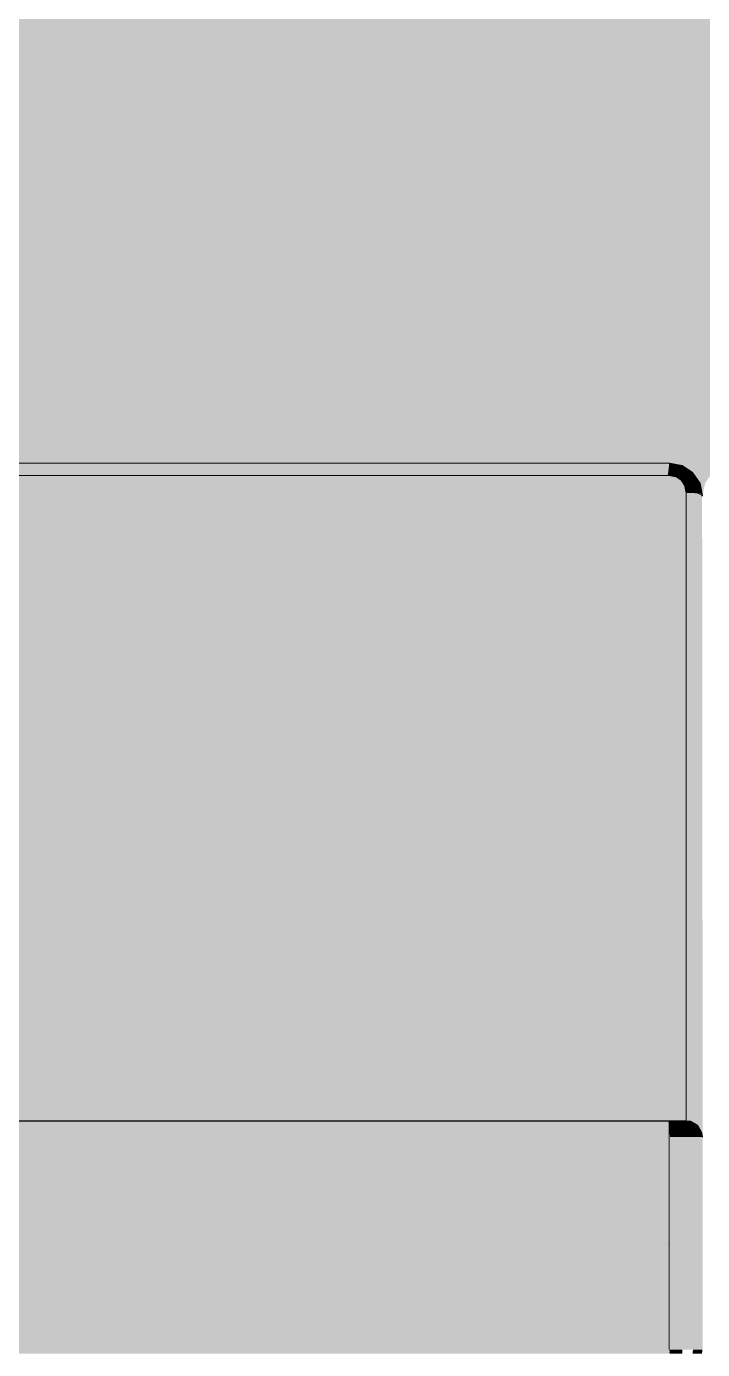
# Model space of a CAD drawing. Header units: centimetres. Extents: x -4381 to 5639, y -3920 to 4826.
# Drawn here: x 78.507 to 78.921, y 32.464 to 33.273 of the extents above; entities that cross this region are included whole.
import ezdxf
from ezdxf.xclip import XClip

# ---------------------------------------------------------------- set-up
doc = ezdxf.new("R2010")
doc.units = ezdxf.units.CM
doc.header["$MEASUREMENT"] = 0
doc.header["$XCLIPFRAME"] = 0
doc.set_wipeout_variables(frame=1)
doc.linetypes.add('Wipeout_Contour', pattern=[100, 0, -100])
for name, color, linetype in [('01- MOBILIER', 7, 'Continuous'), ('Drawing & Figure', 7, 'Continuous'), ('Structural - Bearing', 7, 'Continuous')]:
    doc.layers.add(name, color=color, linetype=linetype)
for name, color, linetype, lineweight, true_color in [('01- MOBILIER_Pen_No__102', 7, 'Continuous', 5, 0xcccccc), ('01- MOBILIER_Pen_No__119', 7, 'Continuous', 5, 0xdecbcb), ('01- MOBILIER_Pen_No__186', 7, 'Continuous', 5, 0xe8e8e8), ('01- MOBILIER_Pen_No__62', 7, 'Continuous', 5, 0xaaaaaa), ('Structural - Bearing_Pen_No__102', 7, 'Continuous', 5, 0xcccccc)]:
    doc.layers.add(name, color=color, linetype=linetype, lineweight=lineweight, true_color=true_color)
doc.layers.add('01- MOBILIER_Pen_No__18', color=9, linetype='Continuous', lineweight=5)
doc.layers.add('01- MOBILIER_Pen_No__7', color=7, linetype='Continuous', lineweight=5)

# ---------------------------------------------------------------- blocks, each defined once
blk = doc.blocks.new('Drawing_7_7', base_point=(-363.09186, 32.20361))
at = {"color": 254, "linetype": 'Wipeout_Contour', "lineweight": 0, "ltscale": 340.975856}
blk.add_wipeout([(78.9009, 33.00599), (78.28875, 33.00599), (78.29375, 33.00465), (78.90065, 33.00465)], dxfattribs=at).dxf.layer = '01- MOBILIER'
at = {"color": 254, "linetype": 'Wipeout_Contour', "lineweight": 0, "ltscale": 256.199836}
blk.add_wipeout([(78.92093, 32.98633), (78.91941, 32.99372), (78.92059, 32.98697)], dxfattribs=at).dxf.layer = '01- MOBILIER'
at = {"color": 254, "linetype": 'Wipeout_Contour', "lineweight": 0, "ltscale": 340.55423}
blk.add_wipeout([(78.4296, 32.52861), (78.90042, 32.52861), (78.90042, 32.59361), (78.4296, 32.59361)], dxfattribs=at).dxf.layer = '01- MOBILIER'
at = {"layer": '01- MOBILIER_Pen_No__119', "linetype": 'Continuous', "ltscale": 10}
blk.add_hatch(color=256, dxfattribs=at).paths.add_polyline_path([(78.92093, 32.98633), (78.91941, 32.99372), (78.92059, 32.98697)])
at = {"layer": '01- MOBILIER_Pen_No__18', "linetype": 'Continuous', "ltscale": 10}
blk.add_hatch(color=256, dxfattribs=at).paths.add_polyline_path([(78.4296, 32.52861), (78.90042, 32.52861), (78.90042, 32.59361), (78.4296, 32.59361)])
at = {"layer": '01- MOBILIER_Pen_No__186', "linetype": 'Continuous', "ltscale": 10}
blk.add_hatch(color=256, dxfattribs=at).paths.add_polyline_path([(78.9009, 33.00599), (78.28875, 33.00599), (78.29375, 33.00465), (78.90065, 33.00465)])
at = {"color": 254, "linetype": 'Wipeout_Contour', "lineweight": 0, "ltscale": 342.185281}
blk.add_wipeout([(78.90845, 33.00454), (78.9009, 33.00599), (78.90065, 33.00465), (78.90744, 33.00334)], dxfattribs=at).dxf.layer = '01- MOBILIER'
at = {"color": 254, "linetype": 'Wipeout_Contour', "lineweight": 0, "ltscale": 341.442244}
blk.add_wipeout([(78.90093, 32.52861), (78.90859, 32.52861), (78.90859, 32.59361), (78.90093, 32.59361)], dxfattribs=at).dxf.layer = '01- MOBILIER'
at = {"layer": '01- MOBILIER_Pen_No__18', "linetype": 'Continuous', "ltscale": 10}
for points in [[(78.90042, 32.52861), (78.90093, 32.59361)], [(78.90093, 32.52861), (78.90859, 32.52861), (78.90859, 32.59361), (78.90093, 32.59361)]]:
    blk.add_hatch(color=256, dxfattribs=at).paths.add_polyline_path(points)
at = {"layer": '01- MOBILIER_Pen_No__186', "linetype": 'Continuous', "ltscale": 10}
blk.add_hatch(color=256, dxfattribs=at).paths.add_polyline_path([(78.90845, 33.00454), (78.9009, 33.00599), (78.90065, 33.00465), (78.90744, 33.00334)])
at = {"color": 254, "linetype": 'Wipeout_Contour', "lineweight": 0, "ltscale": 340.981596}
blk.add_wipeout([(78.90065, 33.00465), (78.29375, 33.00465), (78.29741, 33.00099), (78.9002, 33.00099)], dxfattribs=at).dxf.layer = '01- MOBILIER'
at = {"color": 254, "linetype": 'Wipeout_Contour', "lineweight": 0, "ltscale": 342.199671}
blk.add_wipeout([(78.91483, 33.00042), (78.90845, 33.00454), (78.90744, 33.00334), (78.91296, 32.99978)], dxfattribs=at).dxf.layer = '01- MOBILIER'
at = {"color": 254, "linetype": 'Wipeout_Contour', "lineweight": 0, "ltscale": 341.468394}
blk.add_wipeout([(78.90859, 32.59361), (78.90859, 32.52861), (78.91508, 32.52861), (78.91508, 32.59361)], dxfattribs=at).dxf.layer = '01- MOBILIER'
at = {"color": 254, "linetype": 'Wipeout_Contour', "lineweight": 0, "ltscale": 340.454881}
blk.add_wipeout([(78.4296, 32.52861), (78.4296, 32.46361), (78.90042, 32.46361), (78.90042, 32.52861)], dxfattribs=at).dxf.layer = '01- MOBILIER'
at = {"layer": '01- MOBILIER', "linetype": 'Continuous', "lineweight": 0, "ltscale": 10, "true_color": 0xffffff}
blk.add_hatch(color=7, dxfattribs=at).paths.add_polyline_path([(78.91483, 33.00042), (78.90845, 33.00454), (78.90744, 33.00334), (78.91296, 32.99978)])
at = {"layer": '01- MOBILIER_Pen_No__119', "linetype": 'Continuous', "ltscale": 10}
blk.add_hatch(color=256, dxfattribs=at).paths.add_polyline_path([(78.90859, 32.59361), (78.90859, 32.52861), (78.91508, 32.52861), (78.91508, 32.59361)])
at = {"layer": '01- MOBILIER_Pen_No__18', "linetype": 'Continuous', "ltscale": 10}
blk.add_hatch(color=256, dxfattribs=at).paths.add_polyline_path([(78.4296, 32.52861), (78.4296, 32.46361), (78.90042, 32.46361), (78.90042, 32.52861)])
at = {"layer": '01- MOBILIER_Pen_No__186', "linetype": 'Continuous', "ltscale": 10}
blk.add_hatch(color=256, dxfattribs=at).paths.add_polyline_path([(78.90065, 33.00465), (78.29375, 33.00465), (78.29741, 33.00099), (78.9002, 33.00099)])
at = {"color": 254, "linetype": 'Wipeout_Contour', "lineweight": 0, "ltscale": 342.258335}
blk.add_wipeout([(78.90744, 33.00334), (78.90065, 33.00465), (78.9002, 33.00099), (78.9057, 32.99993)], dxfattribs=at).dxf.layer = '01- MOBILIER'
at = {"color": 254, "linetype": 'Wipeout_Contour', "lineweight": 0, "ltscale": 342.206817}
blk.add_wipeout([(78.91909, 32.99426), (78.91483, 33.00042), (78.91296, 32.99978), (78.91665, 32.99445)], dxfattribs=at).dxf.layer = '01- MOBILIER'
at = {"color": 254, "linetype": 'Wipeout_Contour', "lineweight": 0, "ltscale": 341.5058}
blk.add_wipeout([(78.90093, 32.59361), (78.90859, 32.59361), (78.90845, 32.5962), (78.9009, 32.5962)], dxfattribs=at).dxf.layer = '01- MOBILIER'
at = {"color": 254, "linetype": 'Wipeout_Contour', "lineweight": 0, "ltscale": 341.488414}
blk.add_wipeout([(78.91508, 32.52861), (78.91941, 32.52861), (78.91941, 32.59361), (78.91508, 32.59361)], dxfattribs=at).dxf.layer = '01- MOBILIER'
at = {"color": 254, "linetype": 'Wipeout_Contour', "lineweight": 0, "ltscale": 341.343151}
blk.add_wipeout([(78.90093, 32.52861), (78.90093, 32.46361), (78.90859, 32.46361), (78.90859, 32.52861)], dxfattribs=at).dxf.layer = '01- MOBILIER'
at = {"layer": '01- MOBILIER_Pen_No__102', "linetype": 'Continuous', "ltscale": 10}
blk.add_hatch(color=256, dxfattribs=at).paths.add_polyline_path([(78.90093, 32.59361), (78.90859, 32.59361), (78.90845, 32.5962), (78.9009, 32.5962)])
at = {"layer": '01- MOBILIER_Pen_No__119', "linetype": 'Continuous', "ltscale": 10}
blk.add_hatch(color=256, dxfattribs=at).paths.add_polyline_path([(78.91508, 32.52861), (78.91941, 32.52861), (78.91941, 32.59361), (78.91508, 32.59361)])
at = {"layer": '01- MOBILIER_Pen_No__18', "linetype": 'Continuous', "ltscale": 10}
for points in [[(78.90042, 32.59361), (78.9009, 32.5962)], [(78.90093, 32.52861), (78.90093, 32.46361), (78.90859, 32.46361), (78.90859, 32.52861)]]:
    blk.add_hatch(color=256, dxfattribs=at).paths.add_polyline_path(points)
at = {"layer": '01- MOBILIER_Pen_No__186', "linetype": 'Continuous', "ltscale": 10}
for points in [[(78.90744, 33.00334), (78.90065, 33.00465), (78.9002, 33.00099), (78.9057, 32.99993)], [(78.91909, 32.99426), (78.91483, 33.00042), (78.91296, 32.99978), (78.91665, 32.99445)]]:
    blk.add_hatch(color=256, dxfattribs=at).paths.add_polyline_path(points)
at = {"color": 254, "linetype": 'Wipeout_Contour', "lineweight": 0, "ltscale": 340.984326}
blk.add_wipeout([(78.9002, 33.00099), (78.29741, 33.00099), (78.29841, 32.99858), (78.89995, 32.99858)], dxfattribs=at).dxf.layer = '01- MOBILIER'
at = {"color": 254, "linetype": 'Wipeout_Contour', "lineweight": 0, "ltscale": 340.606153}
blk.add_wipeout([(78.4296, 32.59361), (78.90042, 32.59361), (78.90042, 32.5962), (78.42963, 32.5962)], dxfattribs=at).dxf.layer = '01- MOBILIER'
at = {"color": 254, "linetype": 'Wipeout_Contour', "lineweight": 0, "ltscale": 341.53543}
blk.add_wipeout([(78.90845, 32.5962), (78.90859, 32.59361), (78.91508, 32.59361), (78.91483, 32.5962)], dxfattribs=at).dxf.layer = '01- MOBILIER'
at = {"color": 254, "linetype": 'Wipeout_Contour', "lineweight": 0, "ltscale": 341.499256}
blk.add_wipeout([(78.91941, 32.52861), (78.92093, 32.52861), (78.92093, 32.59361), (78.91941, 32.59361)], dxfattribs=at).dxf.layer = '01- MOBILIER'
at = {"color": 254, "linetype": 'Wipeout_Contour', "lineweight": 0, "ltscale": 256.661803}
blk.add_wipeout([(78.90042, 32.52861), (78.90042, 32.46361), (78.90093, 32.52861)], dxfattribs=at).dxf.layer = '01- MOBILIER'
at = {"color": 254, "linetype": 'Wipeout_Contour', "lineweight": 0, "ltscale": 341.369309}
blk.add_wipeout([(78.91508, 32.52861), (78.90859, 32.52861), (78.90859, 32.46361), (78.91508, 32.46361)], dxfattribs=at).dxf.layer = '01- MOBILIER'
at = {"layer": '01- MOBILIER_Pen_No__119', "linetype": 'Continuous', "ltscale": 10}
for points in [[(78.9002, 33.00099), (78.29741, 33.00099), (78.29841, 32.99858), (78.89995, 32.99858)], [(78.91508, 32.52861), (78.90859, 32.52861), (78.90859, 32.46361), (78.91508, 32.46361)]]:
    blk.add_hatch(color=256, dxfattribs=at).paths.add_polyline_path(points)
at = {"layer": '01- MOBILIER_Pen_No__18', "linetype": 'Continuous', "ltscale": 10}
for points in [[(78.4296, 32.59361), (78.90042, 32.59361), (78.90042, 32.5962), (78.42963, 32.5962)], [(78.91941, 32.52861), (78.92093, 32.52861), (78.92093, 32.59361), (78.91941, 32.59361)], [(78.90042, 32.52861), (78.90042, 32.46361), (78.90093, 32.52861)]]:
    blk.add_hatch(color=256, dxfattribs=at).paths.add_polyline_path(points)
at = {"layer": '01- MOBILIER_Pen_No__186', "linetype": 'Continuous', "ltscale": 10}
blk.add_hatch(color=256, dxfattribs=at).paths.add_polyline_path([(78.90845, 32.5962), (78.90859, 32.59361), (78.91508, 32.59361), (78.91483, 32.5962)])
at = {"color": 254, "linetype": 'Wipeout_Contour', "lineweight": 0, "ltscale": 341.586873}
blk.add_wipeout([(78.90065, 32.60068), (78.9009, 32.5962), (78.90845, 32.5962), (78.90744, 32.60068)], dxfattribs=at).dxf.layer = '01- MOBILIER'
at = {"color": 254, "linetype": 'Wipeout_Contour', "lineweight": 0, "ltscale": 341.554546}
blk.add_wipeout([(78.91508, 32.59361), (78.91941, 32.59361), (78.91909, 32.5962), (78.91483, 32.5962)], dxfattribs=at).dxf.layer = '01- MOBILIER'
at = {"color": 254, "linetype": 'Wipeout_Contour', "lineweight": 0, "ltscale": 341.389334}
blk.add_wipeout([(78.91508, 32.52861), (78.91508, 32.46361), (78.91941, 32.46361), (78.91941, 32.52861)], dxfattribs=at).dxf.layer = '01- MOBILIER'
at = {"color": 254, "linetype": 'Wipeout_Contour', "lineweight": 0, "ltscale": 341.303765}
blk.add_wipeout([(78.90093, 32.46361), (78.9009, 32.46102), (78.90845, 32.46102), (78.90859, 32.46361)], dxfattribs=at).dxf.layer = '01- MOBILIER'
at = {"layer": '01- MOBILIER_Pen_No__119', "linetype": 'Continuous', "ltscale": 10}
blk.add_hatch(color=256, dxfattribs=at).paths.add_polyline_path([(78.91508, 32.52861), (78.91508, 32.46361), (78.91941, 32.46361), (78.91941, 32.52861)])
at = {"layer": '01- MOBILIER_Pen_No__18', "linetype": 'Continuous', "ltscale": 10}
blk.add_hatch(color=256, dxfattribs=at).paths.add_polyline_path([(78.90093, 32.46361), (78.9009, 32.46102), (78.90845, 32.46102), (78.90859, 32.46361)])
at = {"layer": '01- MOBILIER_Pen_No__186', "linetype": 'Continuous', "ltscale": 10}
for points in [[(78.90042, 32.5962), (78.90065, 32.60068)], [(78.90065, 32.60068), (78.9009, 32.5962), (78.90845, 32.5962), (78.90744, 32.60068)], [(78.91508, 32.59361), (78.91941, 32.59361), (78.91909, 32.5962), (78.91483, 32.5962)]]:
    blk.add_hatch(color=256, dxfattribs=at).paths.add_polyline_path(points)
at = {"color": 254, "linetype": 'Wipeout_Contour', "lineweight": 0, "ltscale": 340.611392}
blk.add_wipeout([(78.42963, 32.5962), (78.90042, 32.5962), (78.90042, 32.60068), (78.42988, 32.60068)], dxfattribs=at).dxf.layer = '01- MOBILIER'
at = {"color": 254, "linetype": 'Wipeout_Contour', "lineweight": 0, "ltscale": 341.628319}
blk.add_wipeout([(78.91296, 32.60068), (78.90744, 32.60068), (78.90845, 32.5962), (78.91483, 32.5962)], dxfattribs=at).dxf.layer = '01- MOBILIER'
at = {"color": 254, "linetype": 'Wipeout_Contour', "lineweight": 0, "ltscale": 341.55938}
blk.add_wipeout([(78.91941, 32.59361), (78.92093, 32.59361), (78.92059, 32.5962), (78.91909, 32.5962)], dxfattribs=at).dxf.layer = '01- MOBILIER'
at = {"color": 254, "linetype": 'Wipeout_Contour', "lineweight": 0, "ltscale": 341.400179}
blk.add_wipeout([(78.91941, 32.52861), (78.91941, 32.46361), (78.92093, 32.46361), (78.92093, 32.52861)], dxfattribs=at).dxf.layer = '01- MOBILIER'
at = {"color": 254, "linetype": 'Wipeout_Contour', "lineweight": 0, "ltscale": 256.611562}
blk.add_wipeout([(78.90042, 32.46361), (78.90042, 32.46102), (78.90093, 32.46361)], dxfattribs=at).dxf.layer = '01- MOBILIER'
at = {"layer": '01- MOBILIER_Pen_No__102', "linetype": 'Continuous', "ltscale": 10}
blk.add_hatch(color=256, dxfattribs=at).paths.add_polyline_path([(78.91941, 32.59361), (78.92093, 32.59361), (78.92059, 32.5962), (78.91909, 32.5962)])
at = {"layer": '01- MOBILIER_Pen_No__18', "linetype": 'Continuous', "ltscale": 10}
blk.add_hatch(color=256, dxfattribs=at).paths.add_polyline_path([(78.91941, 32.52861), (78.91941, 32.46361), (78.92093, 32.46361), (78.92093, 32.52861)])
at = {"layer": '01- MOBILIER_Pen_No__186', "linetype": 'Continuous', "ltscale": 10}
for points in [[(78.42963, 32.5962), (78.90042, 32.5962), (78.90042, 32.60068), (78.42988, 32.60068)], [(78.91296, 32.60068), (78.90744, 32.60068), (78.90845, 32.5962), (78.91483, 32.5962)]]:
    blk.add_hatch(color=256, dxfattribs=at).paths.add_polyline_path(points)
at = {"layer": '01- MOBILIER_Pen_No__62', "linetype": 'Continuous', "ltscale": 10}
blk.add_hatch(color=256, dxfattribs=at).paths.add_polyline_path([(78.90042, 32.46361), (78.90042, 32.46102), (78.90093, 32.46361)])
at = {"color": 254, "linetype": 'Wipeout_Contour', "lineweight": 0, "ltscale": 425.528021}
blk.add_wipeout([(78.42988, 32.60068), (78.90042, 32.60068), (78.90042, 32.60199), (78.9002, 32.60327), (78.43033, 32.60327)], dxfattribs=at).dxf.layer = '01- MOBILIER'
at = {"color": 254, "linetype": 'Wipeout_Contour', "lineweight": 0, "ltscale": 341.625069}
blk.add_wipeout([(78.91483, 32.5962), (78.91909, 32.5962), (78.91665, 32.60068), (78.91296, 32.60068)], dxfattribs=at).dxf.layer = '01- MOBILIER'
at = {"color": 254, "linetype": 'Wipeout_Contour', "lineweight": 0, "ltscale": 340.403497}
blk.add_wipeout([(78.4296, 32.46361), (78.42963, 32.46102), (78.90042, 32.46102), (78.90042, 32.46361)], dxfattribs=at).dxf.layer = '01- MOBILIER'
at = {"color": 254, "linetype": 'Wipeout_Contour', "lineweight": 0, "ltscale": 341.352962}
blk.add_wipeout([(78.91508, 32.46361), (78.91483, 32.46102), (78.91909, 32.46102), (78.91941, 32.46361)], dxfattribs=at).dxf.layer = '01- MOBILIER'
at = {"layer": '01- MOBILIER_Pen_No__18', "linetype": 'Continuous', "ltscale": 10}
blk.add_hatch(color=256, dxfattribs=at).paths.add_polyline_path([(78.91508, 32.46361), (78.91483, 32.46102), (78.91909, 32.46102), (78.91941, 32.46361)])
at = {"layer": '01- MOBILIER_Pen_No__186', "linetype": 'Continuous', "ltscale": 10}
for points in [[(78.42988, 32.60068), (78.90042, 32.60068), (78.90042, 32.60199), (78.9002, 32.60327), (78.43033, 32.60327)], [(78.91483, 32.5962), (78.91909, 32.5962), (78.91665, 32.60068), (78.91296, 32.60068)]]:
    blk.add_hatch(color=256, dxfattribs=at).paths.add_polyline_path(points)
at = {"layer": '01- MOBILIER_Pen_No__62', "linetype": 'Continuous', "ltscale": 10}
blk.add_hatch(color=256, dxfattribs=at).paths.add_polyline_path([(78.4296, 32.46361), (78.42963, 32.46102), (78.90042, 32.46102), (78.90042, 32.46361)])
at = {"color": 254, "linetype": 'Wipeout_Contour', "lineweight": 0, "ltscale": 427.473227}
blk.add_wipeout([(78.90065, 32.60068), (78.90744, 32.60068), (78.9057, 32.60327), (78.9002, 32.60327), (78.90042, 32.60199)], dxfattribs=at).dxf.layer = '01- MOBILIER'
at = {"color": 254, "linetype": 'Wipeout_Contour', "lineweight": 0, "ltscale": 341.582796}
blk.add_wipeout([(78.91909, 32.5962), (78.92059, 32.5962), (78.91801, 32.60068), (78.91665, 32.60068)], dxfattribs=at).dxf.layer = '01- MOBILIER'
at = {"color": 254, "linetype": 'Wipeout_Contour', "lineweight": 0, "ltscale": 341.35877}
blk.add_wipeout([(78.91941, 32.46361), (78.91909, 32.46102), (78.92059, 32.46102), (78.92093, 32.46361)], dxfattribs=at).dxf.layer = '01- MOBILIER'
at = {"layer": '01- MOBILIER_Pen_No__18', "linetype": 'Continuous', "ltscale": 10}
blk.add_hatch(color=256, dxfattribs=at).paths.add_polyline_path([(78.91941, 32.46361), (78.91909, 32.46102), (78.92059, 32.46102), (78.92093, 32.46361)])
at = {"layer": '01- MOBILIER_Pen_No__186', "linetype": 'Continuous', "ltscale": 10}
for points in [[(78.90065, 32.60068), (78.90744, 32.60068), (78.9057, 32.60327), (78.9002, 32.60327), (78.90042, 32.60199)], [(78.91909, 32.5962), (78.92059, 32.5962), (78.91801, 32.60068), (78.91665, 32.60068)]]:
    blk.add_hatch(color=256, dxfattribs=at).paths.add_polyline_path(points)
at = {"color": 254, "linetype": 'Wipeout_Contour', "lineweight": 0, "ltscale": 255.517419}
blk.add_wipeout([(78.43033, 32.60327), (78.9002, 32.60327), (78.43058, 32.60361)], dxfattribs=at).dxf.layer = '01- MOBILIER'
at = {"color": 254, "linetype": 'Wipeout_Contour', "lineweight": 0, "ltscale": 341.707161}
blk.add_wipeout([(78.90744, 32.60068), (78.91296, 32.60068), (78.90973, 32.60327), (78.9057, 32.60327)], dxfattribs=at).dxf.layer = '01- MOBILIER'
at = {"layer": '01- MOBILIER_Pen_No__186', "linetype": 'Continuous', "ltscale": 10}
for points in [[(78.43033, 32.60327), (78.9002, 32.60327), (78.43058, 32.60361)], [(78.90744, 32.60068), (78.91296, 32.60068), (78.90973, 32.60327), (78.9057, 32.60327)]]:
    blk.add_hatch(color=256, dxfattribs=at).paths.add_polyline_path(points)
at = {"color": 254, "linetype": 'Wipeout_Contour', "lineweight": 0, "ltscale": 341.664833}
blk.add_wipeout([(78.91296, 32.60068), (78.91665, 32.60068), (78.91243, 32.60327), (78.90973, 32.60327)], dxfattribs=at).dxf.layer = '01- MOBILIER'
at = {"layer": '01- MOBILIER_Pen_No__186', "linetype": 'Continuous', "ltscale": 10}
blk.add_hatch(color=256, dxfattribs=at).paths.add_polyline_path([(78.91296, 32.60068), (78.91665, 32.60068), (78.91243, 32.60327), (78.90973, 32.60327)])
at = {"color": 254, "linetype": 'Wipeout_Contour', "lineweight": 0, "ltscale": 341.620056}
blk.add_wipeout([(78.9002, 32.60327), (78.9057, 32.60327), (78.90469, 32.60361), (78.89995, 32.60361)], dxfattribs=at).dxf.layer = '01- MOBILIER'
at = {"color": 254, "linetype": 'Wipeout_Contour', "lineweight": 0, "ltscale": 341.582917}
blk.add_wipeout([(78.91665, 32.60068), (78.91801, 32.60068), (78.91352, 32.60327), (78.91243, 32.60327)], dxfattribs=at).dxf.layer = '01- MOBILIER'
at = {"layer": '01- MOBILIER_Pen_No__186', "linetype": 'Continuous', "ltscale": 10}
for points in [[(78.9002, 32.60327), (78.9057, 32.60327), (78.90469, 32.60361), (78.89995, 32.60361)], [(78.91665, 32.60068), (78.91801, 32.60068), (78.91352, 32.60327), (78.91243, 32.60327)]]:
    blk.add_hatch(color=256, dxfattribs=at).paths.add_polyline_path(points)
at = {"color": 254, "linetype": 'Wipeout_Contour', "lineweight": 0, "ltscale": 255.662881}
blk.add_wipeout([(78.92059, 32.5962), (78.92093, 32.59361), (78.92093, 32.98587)], dxfattribs=at).dxf.layer = '01- MOBILIER'
at = {"color": 254, "linetype": 'Wipeout_Contour', "lineweight": 0, "ltscale": 341.670658}
blk.add_wipeout([(78.9057, 32.60327), (78.90973, 32.60327), (78.90787, 32.60361), (78.90469, 32.60361)], dxfattribs=at).dxf.layer = '01- MOBILIER'
at = {"layer": '01- MOBILIER_Pen_No__18', "linetype": 'Continuous', "ltscale": 10}
blk.add_hatch(color=256, dxfattribs=at).paths.add_polyline_path([(78.92059, 32.5962), (78.92093, 32.59361), (78.92093, 32.98587)])
at = {"layer": '01- MOBILIER_Pen_No__186', "linetype": 'Continuous', "ltscale": 10}
blk.add_hatch(color=256, dxfattribs=at).paths.add_polyline_path([(78.9057, 32.60327), (78.90973, 32.60327), (78.90787, 32.60361), (78.90469, 32.60361)])
at = {"color": 254, "linetype": 'Wipeout_Contour', "lineweight": 0, "ltscale": 342.223061}
blk.add_wipeout([(78.92059, 32.98697), (78.91909, 32.99426), (78.91665, 32.99445), (78.91801, 32.98788)], dxfattribs=at).dxf.layer = '01- MOBILIER'
at = {"color": 254, "linetype": 'Wipeout_Contour', "lineweight": 0, "ltscale": 1358.847425}
blk.add_wipeout([(78.90093, 32.30361), (78.90093, 32.45361), (78.4096, 32.45361), (78.4096, 32.51611), (78.2724, 32.51611), (78.20072, 32.78361), (78.14093, 32.78361), (78.12679, 32.77775), (78.12093, 32.76361), (78.12093, 32.30361), (78.12361, 32.29361), (78.13093, 32.28629), (78.14093, 32.28361), (78.88093, 32.28361), (78.89093, 32.28629), (78.89825, 32.29361)], dxfattribs=at).dxf.layer = '01- MOBILIER'
at = {"layer": '01- MOBILIER_Pen_No__186', "linetype": 'Continuous', "ltscale": 10}
blk.add_hatch(color=256, dxfattribs=at).paths.add_polyline_path([(78.92059, 32.98697), (78.91909, 32.99426), (78.91665, 32.99445), (78.91801, 32.98788)])
at = {"color": 254, "linetype": 'Wipeout_Contour', "lineweight": 0, "ltscale": 342.254951}
blk.add_wipeout([(78.91296, 32.99978), (78.90744, 33.00334), (78.9057, 32.99993), (78.90973, 32.99733)], dxfattribs=at).dxf.layer = '01- MOBILIER'
at = {"color": 254, "linetype": 'Wipeout_Contour', "lineweight": 0, "ltscale": 341.853071}
blk.add_wipeout([(78.91801, 32.60068), (78.92059, 32.5962), (78.92059, 32.98654), (78.91801, 32.9877)], dxfattribs=at).dxf.layer = '01- MOBILIER'
at = {"layer": '01- MOBILIER_Pen_No__186', "linetype": 'Continuous', "ltscale": 10}
for points in [[(78.91296, 32.99978), (78.90744, 33.00334), (78.9057, 32.99993), (78.90973, 32.99733)], [(78.91801, 32.60068), (78.92059, 32.5962), (78.92059, 32.98654), (78.91801, 32.9877)]]:
    blk.add_hatch(color=256, dxfattribs=at).paths.add_polyline_path(points)
at = {"color": 254, "linetype": 'Wipeout_Contour', "lineweight": 0, "ltscale": 342.182451}
blk.add_wipeout([(78.91665, 32.99445), (78.91296, 32.99978), (78.90973, 32.99733), (78.91243, 32.99343)], dxfattribs=at).dxf.layer = '01- MOBILIER'
at = {"layer": '01- MOBILIER_Pen_No__186', "linetype": 'Continuous', "ltscale": 10}
blk.add_hatch(color=256, dxfattribs=at).paths.add_polyline_path([(78.91665, 32.99445), (78.91296, 32.99978), (78.90973, 32.99733), (78.91243, 32.99343)])
at = {"color": 254, "linetype": 'Wipeout_Contour', "lineweight": 0, "ltscale": 342.20841}
blk.add_wipeout([(78.9057, 32.99993), (78.9002, 33.00099), (78.89995, 32.99858), (78.90469, 32.99767)], dxfattribs=at).dxf.layer = '01- MOBILIER'
at = {"color": 254, "linetype": 'Wipeout_Contour', "lineweight": 0, "ltscale": 427.3259}
blk.add_wipeout([(78.91801, 32.98788), (78.91665, 32.99445), (78.91243, 32.99343), (78.91352, 32.98812), (78.91617, 32.98798)], dxfattribs=at).dxf.layer = '01- MOBILIER'
at = {"layer": '01- MOBILIER_Pen_No__119', "linetype": 'Continuous', "ltscale": 10}
blk.add_hatch(color=256, dxfattribs=at).paths.add_polyline_path([(78.9057, 32.99993), (78.9002, 33.00099), (78.89995, 32.99858), (78.90469, 32.99767)])
at = {"layer": '01- MOBILIER_Pen_No__186', "linetype": 'Continuous', "ltscale": 10}
blk.add_hatch(color=256, dxfattribs=at).paths.add_polyline_path([(78.91801, 32.98788), (78.91665, 32.99445), (78.91243, 32.99343), (78.91352, 32.98812), (78.91617, 32.98798)])
at = {"color": 254, "linetype": 'Wipeout_Contour', "lineweight": 0, "ltscale": 342.223931}
blk.add_wipeout([(78.90973, 32.99733), (78.9057, 32.99993), (78.90469, 32.99767), (78.90787, 32.99561)], dxfattribs=at).dxf.layer = '01- MOBILIER'
at = {"color": 254, "linetype": 'Wipeout_Contour', "lineweight": 0, "ltscale": 427.48635}
blk.add_wipeout([(78.91352, 32.98812), (78.91352, 32.60327), (78.91801, 32.60068), (78.91801, 32.9877), (78.91617, 32.98798)], dxfattribs=at).dxf.layer = '01- MOBILIER'
at = {"layer": '01- MOBILIER_Pen_No__186', "linetype": 'Continuous', "ltscale": 10}
for points in [[(78.90973, 32.99733), (78.9057, 32.99993), (78.90469, 32.99767), (78.90787, 32.99561)], [(78.91352, 32.98812), (78.91352, 32.60327), (78.91801, 32.60068), (78.91801, 32.9877), (78.91617, 32.98798)]]:
    blk.add_hatch(color=256, dxfattribs=at).paths.add_polyline_path(points)
at = {"color": 254, "linetype": 'Wipeout_Contour', "lineweight": 0, "ltscale": 342.172846}
blk.add_wipeout([(78.91243, 32.99343), (78.90973, 32.99733), (78.90787, 32.99561), (78.90999, 32.99254)], dxfattribs=at).dxf.layer = '01- MOBILIER'
at = {"layer": '01- MOBILIER_Pen_No__186', "linetype": 'Continuous', "ltscale": 10}
blk.add_hatch(color=256, dxfattribs=at).paths.add_polyline_path([(78.91243, 32.99343), (78.90973, 32.99733), (78.90787, 32.99561), (78.90999, 32.99254)])
at = {"color": 254, "linetype": 'Wipeout_Contour', "lineweight": 0, "ltscale": 342.112831}
blk.add_wipeout([(78.91352, 32.98812), (78.91243, 32.99343), (78.90999, 32.99254), (78.91093, 32.98796)], dxfattribs=at).dxf.layer = '01- MOBILIER'
at = {"layer": '01- MOBILIER_Pen_No__119', "linetype": 'Continuous', "ltscale": 10}
blk.add_hatch(color=256, dxfattribs=at).paths.add_polyline_path([(78.91352, 32.98812), (78.91243, 32.99343), (78.90999, 32.99254), (78.91093, 32.98796)])
at = {"color": 254, "linetype": 'Wipeout_Contour', "lineweight": 0, "ltscale": 341.828515}
blk.add_wipeout([(78.91352, 32.98812), (78.91093, 32.98796), (78.91093, 32.60361), (78.91352, 32.60327)], dxfattribs=at).dxf.layer = '01- MOBILIER'
at = {"layer": '01- MOBILIER_Pen_No__119', "linetype": 'Continuous', "ltscale": 10}
blk.add_hatch(color=256, dxfattribs=at).paths.add_polyline_path([(78.91352, 32.98812), (78.91093, 32.98796), (78.91093, 32.60361), (78.91352, 32.60327)])
at = {"color": 254, "linetype": 'Wipeout_Contour', "lineweight": 0, "ltscale": 1106.859232}
blk.add_wipeout([(78.29841, 32.99858), (78.4096, 32.58363), (78.4096, 32.59361), (78.40994, 32.5962), (78.41252, 32.60068), (78.41701, 32.60327), (78.4196, 32.60361), (78.91093, 32.60361), (78.91093, 32.98796), (78.90999, 32.99254), (78.90787, 32.99561), (78.90469, 32.99767), (78.89995, 32.99858)], dxfattribs=at).dxf.layer = '01- MOBILIER'
at = {"layer": '01- MOBILIER_Pen_No__102', "linetype": 'Continuous', "ltscale": 10}
blk.add_hatch(color=256, dxfattribs=at).paths.add_polyline_path([(78.29841, 32.99858), (78.4096, 32.58363), (78.4096, 32.59361), (78.40994, 32.5962), (78.41252, 32.60068), (78.41701, 32.60327), (78.4196, 32.60361), (78.91093, 32.60361), (78.91093, 32.98796), (78.90999, 32.99254), (78.90787, 32.99561), (78.90469, 32.99767), (78.89995, 32.99858)])
at = {"color": 254, "linetype": 'Wipeout_Contour', "lineweight": 0, "ltscale": 3657.586871}
blk.add_wipeout([(76.51688, 32.80361), (77.11688, 32.80361), (77.11688, 32.20361), (78.16093, 32.20361), (78.15093, 32.28361), (78.14093, 32.28361), (78.13093, 32.28629), (78.12361, 32.29361), (78.12093, 32.30361), (78.12093, 32.76361), (78.12679, 32.77775), (78.14093, 32.78361), (78.20072, 32.78361), (78.15352, 32.95975), (78.15318, 32.96234), (78.15452, 32.96734), (78.15818, 32.971), (78.16059, 32.972), (78.28616, 33.00565), (78.28875, 33.00599), (78.9009, 33.00599), (78.90845, 33.00454), (78.91483, 33.00042), (78.91909, 32.99426), (78.92093, 32.98633), (78.92246, 32.99372), (78.92704, 33.00042), (78.93341, 33.00454), (78.94097, 33.00599), (79.7009, 33.00599), (79.70845, 33.00454), (79.71483, 33.00042), (79.71909, 32.99426), (79.72093, 32.98633), (79.72246, 32.99372), (79.72704, 33.00042), (79.73341, 33.00454), (79.74097, 33.00599), (80.22093, 33.00599), (80.22093, 35.40361), (77.11688, 35.40361), (77.11688, 33.30361), (76.51688, 33.30361)], dxfattribs=at).dxf.layer = 'Structural - Bearing'
at = {"layer": 'Structural - Bearing_Pen_No__102', "linetype": 'Continuous', "ltscale": 10}
blk.add_hatch(color=256, dxfattribs=at).paths.add_polyline_path([(76.51688, 32.80361), (77.11688, 32.80361), (77.11688, 32.20361), (78.16093, 32.20361), (78.15093, 32.28361), (78.14093, 32.28361), (78.13093, 32.28629), (78.12361, 32.29361), (78.12093, 32.30361), (78.12093, 32.76361), (78.12679, 32.77775), (78.14093, 32.78361), (78.20072, 32.78361), (78.15352, 32.95975), (78.15318, 32.96234), (78.15452, 32.96734), (78.15818, 32.971), (78.16059, 32.972), (78.28616, 33.00565), (78.28875, 33.00599), (78.9009, 33.00599), (78.90845, 33.00454), (78.91483, 33.00042), (78.91909, 32.99426), (78.92093, 32.98633), (78.92246, 32.99372), (78.92704, 33.00042), (78.93341, 33.00454), (78.94097, 33.00599), (79.7009, 33.00599), (79.70845, 33.00454), (79.71483, 33.00042), (79.71909, 32.99426), (79.72093, 32.98633), (79.72246, 32.99372), (79.72704, 33.00042), (79.73341, 33.00454), (79.74097, 33.00599), (80.22093, 33.00599), (80.22093, 35.40361), (77.11688, 35.40361), (77.11688, 33.30361), (76.51688, 33.30361)])
at = {"layer": '01- MOBILIER_Pen_No__7', "linetype": 'Continuous', "ltscale": 10}
for p, q in [((78.28875, 33.00599), (78.9009, 33.00599)), ((78.9002, 33.00099), (78.90065, 33.00465)), ((78.90065, 33.00465), (78.9009, 33.00599)), ((78.9009, 33.00599), (78.90845, 33.00454)), ((78.90845, 33.00454), (78.91483, 33.00042)), ((78.29841, 32.99858), (78.89995, 32.99858)), ((78.89995, 32.99858), (78.9002, 33.00099)), ((78.89995, 32.99858), (78.90469, 32.99766)), ((78.90469, 32.99766), (78.90787, 32.99561)), ((78.90787, 32.99561), (78.90999, 32.99254)), ((78.91483, 33.00042), (78.91909, 32.99426)), ((78.90999, 32.99254), (78.91093, 32.98796)), ((78.91093, 32.98796), (78.91352, 32.98812)), ((78.91093, 32.98796), (78.91093, 32.60361)), ((78.91352, 32.98812), (78.91617, 32.98798)), ((78.91617, 32.98798), (78.91801, 32.9877)), ((78.91801, 32.9877), (78.92059, 32.98654)), ((78.91909, 32.99426), (78.91941, 32.99372)), ((78.91941, 32.99372), (78.92093, 32.98633)), ((78.92059, 32.98654), (78.92093, 32.98587)), ((78.89995, 32.60361), (78.43058, 32.60361)), ((78.9002, 32.60327), (78.89995, 32.60361)), ((78.90469, 32.60361), (78.89995, 32.60361)), ((78.90042, 32.60199), (78.9002, 32.60327)), ((78.90042, 32.60199), (78.90042, 32.60068)), ((78.90042, 32.60068), (78.90042, 32.5962)), ((78.90787, 32.60361), (78.90469, 32.60361)), ((78.90999, 32.60361), (78.90787, 32.60361)), ((78.91093, 32.60361), (78.90999, 32.60361)), ((78.91352, 32.60327), (78.91093, 32.60361)), ((78.91801, 32.60068), (78.91352, 32.60327)), ((78.92059, 32.5962), (78.91801, 32.60068)), ((78.90042, 32.5962), (78.90042, 32.59361)), ((78.90042, 32.52861), (78.90042, 32.59361)), ((78.92093, 32.59361), (78.92059, 32.5962)), ((78.90042, 32.52861), (78.90042, 32.46361))]:
    blk.add_line(p, q, dxfattribs=at)

msp = doc.modelspace()

# ---------------------------------------------------------------- block references
at = {"layer": 'Drawing & Figure', "color": 151, "linetype": 'Continuous', "lineweight": 5, "ltscale": 10, "true_color": 0x80c2ff}
ref = msp.add_blockref('Drawing_7_7', (-363.09186, 32.20361), dxfattribs=at)
XClip(ref).set_block_clipping_path([(51.7463984619, 23.6253966175), (100.4426918859, 45.1170657245)])

doc.saveas('drawing.dxf')
